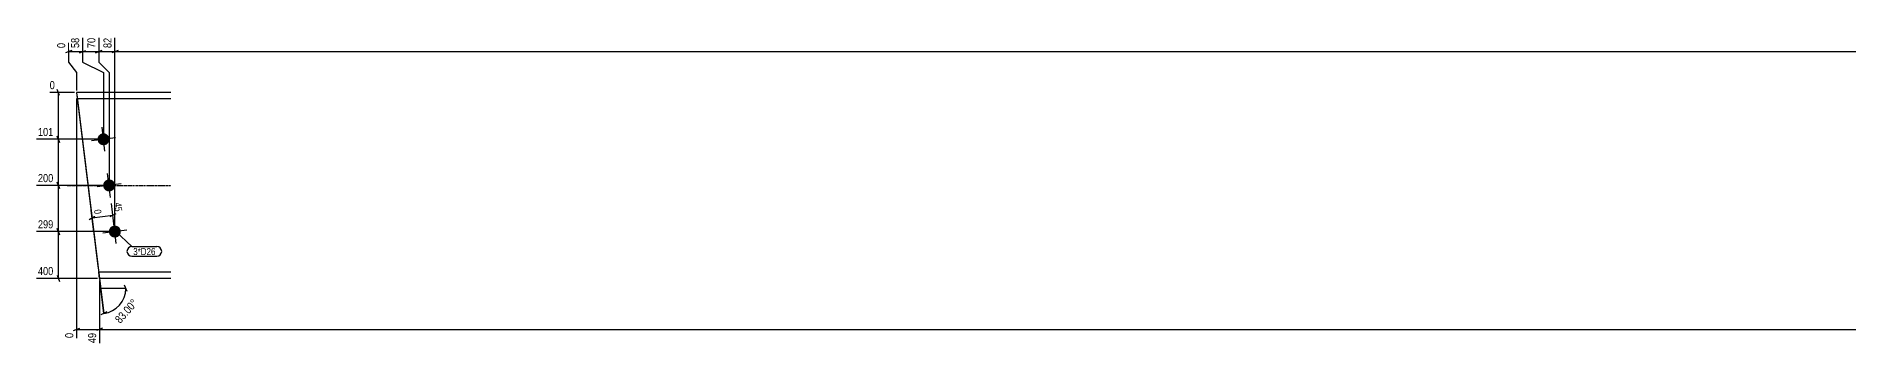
# Model space of a CAD drawing. Header units: millimetres. Extents: x 43 to 52598, y 7 to 2071.
# Drawn here: x 37587 to 41479, y 40 to 704 of the extents above; entities that cross this region are included whole.
import ezdxf

# ---------------------------------------------------------------- set-up
doc = ezdxf.new("R2010")
doc.units = ezdxf.units.MM
doc.linetypes.add('DXK_LINE_DOT3', pattern=[5.9187, 2.979, -0.9799, 0.9799, -0.9799])
for name, color, linetype in [('MÅLSÆTNING', 7, 'Continuous'), ('STÅL', 7, 'Continuous'), ('TEKST', 7, 'Continuous')]:
    doc.layers.add(name, color=color, linetype=linetype)
doc.styles.add('Arial Narrow', font='ARIALN.TTF', dxfattribs={"height": 0.2})

msp = doc.modelspace()

# ---------------------------------------------------------------- hatches: boundary and pattern name
at = {"layer": 'STÅL', "linetype": 'Continuous'}
for points in [[(37718.9, 480.6, -1), (37744.7, 483.7, -1)], [(37731.1, 381.3, -1), (37756.9, 384.5, -1)], [(37743.3, 282, -1), (37769.1, 285.2, -1)]]:
    msp.add_hatch(color=96, dxfattribs=at).paths.add_polyline_path(points)

# ---------------------------------------------------------------- linework, layer by layer
at = {"layer": 'MÅLSÆTNING', "color": 7, "linetype": 'Continuous'}
for p, q in [((37663.6, 673.4), (37650.1, 668)), ((37656.8, 689.3), (37656.8, 648.2)), ((37656.8, 670.7), (37686.8, 670.7)), ((37680.1, 668), (37693.6, 673.4)), ((37686.8, 700.3), (37686.8, 648.2)), ((37714.8, 668), (37728.3, 673.4)), ((37721.5, 700.3), (37721.5, 648.2)), ((37721.5, 670.7), (37756.2, 670.7)), ((37763, 673.4), (37749.5, 668)), ((37763, 673.4), (37749.5, 668)), ((37756.2, 288.1), (37756.2, 700.3)), ((37756.2, 670.7), (42651.8, 670.7)), ((37656.8, 648.2), (37674.1, 625.7)), ((37674.1, 625.7), (37674.1, 587.4)), ((37686.8, 648.2), (37731.8, 625.7)), ((37686.8, 648.2), (37731.8, 625.7)), ((37721.5, 648.2), (37744, 625.7)), ((37721.5, 648.2), (37744, 625.7)), ((37731.8, 625.7), (37731.8, 486.6)), ((37731.8, 625.7), (37731.8, 486.6)), ((37744, 625.7), (37744, 387.4)), ((37744, 625.7), (37744, 387.4)), ((37637.6, 576.1), (37632.2, 589.6)), ((37669.6, 582.9), (37616.3, 582.9)), ((37674.1, 570.2), (37674.1, 54.7)), ((37727.3, 482.1), (37587.8, 482.1)), ((37637.6, 475.4), (37632.2, 488.9)), ((37634.9, 382.9), (37634.9, 482.1)), ((37632.2, 389.6), (37637.6, 376.1)), ((37637.6, 376.1), (37632.2, 389.6)), ((37739.5, 382.9), (37587.8, 382.9)), ((37739.5, 382.9), (37587.8, 382.9)), ((37700.9, 309.7), (37713.6, 316.7)), ((37711, 282.6), (37705.2, 329.4)), ((37707.2, 313.2), (37751.9, 318.6)), ((37758.3, 322.1), (37745.5, 315.1)), ((37755.7, 288.1), (37748.7, 344.4)), ((37751.7, 283.6), (37587.8, 283.6)), ((37637.6, 276.9), (37632.2, 290.4)), ((37634.9, 182.9), (37634.9, 283.6)), ((37718.7, 182.9), (37587.8, 182.9)), ((37632.2, 189.6), (37637.6, 176.1)), ((37723.2, 178.4), (37723.2, 43.7)), ((37723.2, 178.4), (37723.2, 43.7)), ((37779.9, 161.4), (37725.9, 161.4)), ((37732.4, 107.8), (37725.9, 161.4)), ((37782.6, 154.7), (37777.2, 168.2)), ((37738.8, 111.3), (37726.1, 104.3)), ((37667.4, 70.6), (37680.9, 76)), ((37674.1, 73.3), (37723.2, 73.3))]:
    msp.add_line(p, q, dxfattribs=at)
msp.add_arc((37725.9, 161.4), 54, 277, 0, dxfattribs=at)
at = {"layer": 'STÅL', "color": 2, "linetype": 'Continuous'}
for p, q in [((37876.8, 582.9), (37674.1, 582.9)), ((37674.1, 582.9), (37720, 209.3)), ((37876.8, 569.4), (37675.8, 569.4)), ((37720, 209.3), (37721.6, 196.4)), ((37876.8, 196.4), (37721.6, 196.4)), ((37723.2, 182.9), (37721.6, 196.4)), ((37876.8, 182.9), (37723.2, 182.9))]:
    msp.add_line(p, q, dxfattribs=at)
at = {"layer": 'STÅL', "color": 96, "linetype": 'Continuous'}
for p, q in [((37735, 456.3), (37728.7, 507.9)), ((37757.6, 485.3), (37706, 479)), ((37747.2, 357.1), (37740.8, 408.7)), ((37769.8, 386), (37718.2, 379.7)), ((37782, 286.8), (37730.4, 280.5)), ((37759.4, 257.8), (37753, 309.4))]:
    msp.add_line(p, q, dxfattribs=at)
at = {"layer": 'STÅL', "color": 7, "linetype": 'DXK_LINE_DOT3'}
msp.add_line((37653.7, 382.9), (37876.8, 382.9), dxfattribs=at)

# ---------------------------------------------------------------- wipeouts: each hides what was drawn before it
at = {"color": 0}
msp.add_wipeout([(37843.5, 233.2), (37843.5, 249), (37795.6, 249), (37795.6, 233.2)], dxfattribs=at).dxf.layer = 'TEKST'

# ---------------------------------------------------------------- next in the draw order: wipeouts: each hides what was drawn before it
at = {"color": 0, "linetype": 'Continuous'}
for points in [[(37683.2, 703.9), (37658, 703.9), (37658, 674.8), (37683.2, 674.8)], [(37627.6, 485.7), (37627.6, 510.9), (37587.5, 510.9), (37587.5, 485.7)], [(37754.6, 322.6), (37776.5, 325.3), (37773.4, 350.6), (37751.5, 347.9)], [(37627.6, 287.2), (37627.6, 312.4), (37587.5, 312.4), (37587.5, 287.2)], [(37709.9, 317.1), (37731.8, 319.8), (37729.9, 335.6), (37708, 332.9)], [(37627.6, 186.5), (37627.6, 211.7), (37587.5, 211.7), (37587.5, 186.5)], [(37670.5, 69.2), (37645.3, 69.2), (37645.3, 51.1), (37670.5, 51.1)]]:
    msp.add_wipeout(points, dxfattribs=at).dxf.layer = 'MÅLSÆTNING'
at = {"color": 0}
msp.add_wipeout([(37843.5, 233.2), (37843.5, 249), (37795.6, 249), (37795.6, 233.2)], dxfattribs=at).dxf.layer = 'TEKST'

# ---------------------------------------------------------------- next in the draw order: linework, layer by layer
at = {"layer": 'MÅLSÆTNING', "color": 7, "linetype": 'Continuous'}
for p, q in [((37680.1, 668), (37693.6, 673.4)), ((37686.8, 700.3), (37686.8, 648.2)), ((37756.2, 288.1), (37756.2, 700.3)), ((37634.9, 482.1), (37634.9, 582.9)), ((37674.7, 578.4), (37732.4, 107.8)), ((37727.3, 482.1), (37587.8, 482.1)), ((37632.2, 488.9), (37637.6, 475.4)), ((37634.9, 283.6), (37634.9, 382.9)), ((37751.7, 283.6), (37587.8, 283.6)), ((37632.2, 290.4), (37637.6, 276.9))]:
    msp.add_line(p, q, dxfattribs=at)
at = {"layer": 'TEKST', "color": 7, "linetype": 'Continuous'}
for p, q in [((37757.6, 284.2), (37792.9, 251.7)), ((37792.9, 251.7), (37846.2, 251.7)), ((37792.9, 230.5), (37846.2, 230.5))]:
    msp.add_line(p, q, dxfattribs=at)
for centre, start, end in [((37792.9, 241.1), 90, 270), ((37846.2, 241.1), 270, 90)]:
    msp.add_arc(centre, 10.6, start, end, dxfattribs=at)

# ---------------------------------------------------------------- next in the draw order: texts
at = {"layer": 'MÅLSÆTNING', "color": 3, "linetype": 'Continuous', "style": 'Arial Narrow'}
for s, p in [('101', (37591.1, 489.3)), ('299', (37591.1, 290.8)), ('400', (37591.1, 190.1))]:
    msp.add_text(s, height=17.18, dxfattribs=at).set_placement(p)
for s, height, rotation, p in [('0', 15, -82.9987, (37711.5, 330.2)), ('45', 15.03, -82.9987, (37755, 345.2)), ('0', 17.2, 90.0002, (37666.9, 54.7))]:
    msp.add_text(s, height=height, rotation=rotation, dxfattribs=at).set_placement(p)
at = {"layer": 'TEKST', "color": 3, "style": 'Arial Narrow'}
msp.add_text('3*D26', height=15.03, dxfattribs=at).set_placement((37795.6, 233.2))

# ---------------------------------------------------------------- next in the draw order: wipeouts: each hides what was drawn before it
at = {"color": 0, "linetype": 'Continuous'}
msp.add_wipeout([(37653.2, 692.9), (37628, 692.9), (37628, 674.8), (37653.2, 674.8)], dxfattribs=at).dxf.layer = 'MÅLSÆTNING'

# ---------------------------------------------------------------- next in the draw order: texts
at = {"layer": 'MÅLSÆTNING', "color": 3, "linetype": 'Continuous', "style": 'Arial Narrow'}
for s, height, p in [('0', 17.2, (37649.6, 678.4)), ('58', 17.18, (37679.6, 678.4))]:
    msp.add_text(s, height=height, rotation=90.0002, dxfattribs=at).set_placement(p)

# ---------------------------------------------------------------- next in the draw order: wipeouts: each hides what was drawn before it
at = {"color": 0, "linetype": 'Continuous'}
for points in [[(37752.6, 703.9), (37727.4, 703.9), (37727.4, 674.8), (37752.6, 674.8)], [(37630.8, 586.5), (37630.8, 611.7), (37612.7, 611.7), (37612.7, 586.5)], [(37627.6, 386.5), (37627.6, 411.7), (37587.5, 411.7), (37587.5, 386.5)]]:
    msp.add_wipeout(points, dxfattribs=at).dxf.layer = 'MÅLSÆTNING'
at = {"color": 0}
msp.add_wipeout([(37812, 129.4), (37793.1, 146.1), (37749.3, 96.5), (37768.2, 79.8)], dxfattribs=at).dxf.layer = 'MÅLSÆTNING'

# ---------------------------------------------------------------- next in the draw order: linework, layer by layer
at = {"layer": 'MÅLSÆTNING', "color": 7, "linetype": 'Continuous'}
for p, q in [((37686.8, 670.7), (37721.5, 670.7)), ((37728.3, 673.4), (37714.8, 668)), ((37721.5, 700.3), (37721.5, 648.2)), ((37730, 76), (37716.5, 70.6)), ((37730, 76), (37716.5, 70.6)), ((37723.2, 73.3), (42521.8, 73.3))]:
    msp.add_line(p, q, dxfattribs=at)

# ---------------------------------------------------------------- next in the draw order: texts
at = {"layer": 'MÅLSÆTNING', "color": 3, "linetype": 'Continuous', "style": 'Arial Narrow'}
msp.add_text('82', height=17.18, rotation=90.0002, dxfattribs=at).set_placement((37749, 678.4))
for s, height, p in [('0', 17.2, (37616.3, 590.1)), ('200', 17.18, (37591.1, 390.1))]:
    msp.add_text(s, height=height, dxfattribs=at).set_placement(p)
at = {"layer": 'MÅLSÆTNING', "color": 3, "style": 'Arial Narrow'}
msp.add_text('83.00°', height=17.18, rotation=48.5009, dxfattribs=at).set_placement((37767.8, 84.9))

# ---------------------------------------------------------------- next in the draw order: wipeouts: each hides what was drawn before it
at = {"color": 0, "linetype": 'Continuous'}
for points in [[(37717.9, 703.9), (37692.7, 703.9), (37692.7, 674.8), (37717.9, 674.8)], [(37719.6, 69.2), (37694.4, 69.2), (37694.4, 40.1), (37719.6, 40.1)]]:
    msp.add_wipeout(points, dxfattribs=at).dxf.layer = 'MÅLSÆTNING'

# ---------------------------------------------------------------- next in the draw order: texts
at = {"layer": 'MÅLSÆTNING', "color": 3, "linetype": 'Continuous', "style": 'Arial Narrow'}
for s, p in [('70', (37714.3, 678.4)), ('49', (37716, 43.7))]:
    msp.add_text(s, height=17.18, rotation=90.0002, dxfattribs=at).set_placement(p)

doc.saveas('drawing.dxf')
